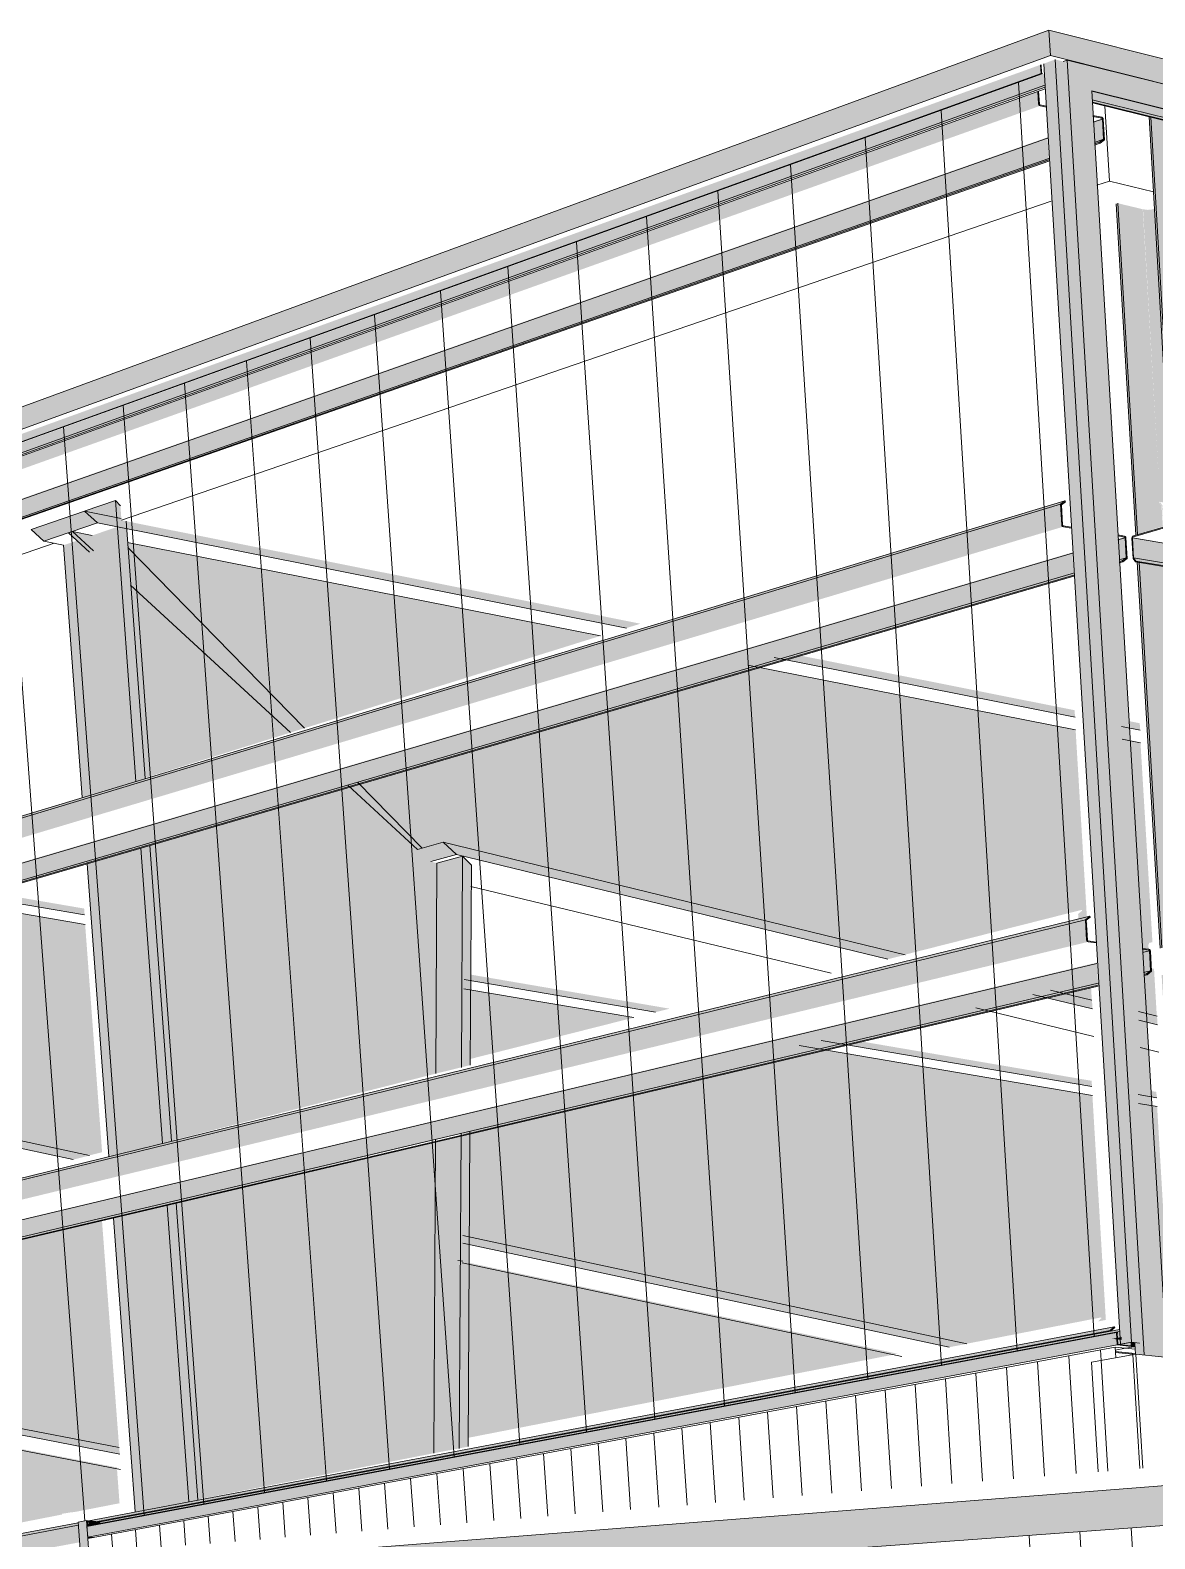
# Model space of a CAD drawing. Header units: inches. Extents: x 30764 to 30770, y -4780 to 4478.
# Drawn here: x 30768.2131 to 30768.3478, y 4477.8763 to 4478.0569 of the extents above; entities that cross this region are included whole.
import ezdxf

# ---------------------------------------------------------------- set-up
doc = ezdxf.new("R2010")
doc.units = ezdxf.units.IN
doc.header["$MEASUREMENT"] = 0
for name, color, linetype, lineweight in [('A-CLNG', 13, 'Continuous', 13), ('A-GLAZ-CURT', 52, 'Continuous', 9), ('A-GLAZ-CWMG', 51, 'Continuous', 9), ('A-ROOF', 132, 'Continuous', 13), ('A-WALL', 113, 'Continuous', 13), ('A-WALL-PATT', 111, 'Continuous', 13), ('L-SITE-WALL', 31, 'Continuous', 13), ('S-BEAM', 12, 'Continuous', 9), ('S-COLS', 52, 'Continuous', 9)]:
    doc.layers.add(name, color=color, linetype=linetype, lineweight=lineweight)

# ---------------------------------------------------------------- blocks, each defined once
blk = doc.blocks.new('FP_63-Westling end')
at = {"layer": 'A-WALL-PATT', "lineweight": 9}
for p, q in [((-2774.44526, 4477.88468), (-2774.44607, 4477.89833)), ((-2774.44909, 4477.88437), (-2774.44988, 4477.89762))]:
    blk.add_line(p, q, dxfattribs=at)
blk = doc.blocks.new('FP_67-Westling end')
at = {"layer": 'A-WALL-PATT', "lineweight": 9}
for p, q in [((-2774.44268, 4477.61828), (-2774.45852, 4477.87667)), ((-2774.43673, 4477.61751), (-2774.45245, 4477.87712)), ((-2774.43069, 4477.61674), (-2774.44629, 4477.87756))]:
    blk.add_line(p, q, dxfattribs=at)
blk = doc.blocks.new('FP_68-Westling end')
at = {"layer": 'A-WALL-PATT', "lineweight": 9}
for p, q in [((-2774.45288, 4477.88407), (-2774.45374, 4477.89818)), ((-2774.44988, 4477.89762), (-2774.44996, 4477.89889)), ((-2774.46038, 4477.88346), (-2774.4612, 4477.89679)), ((-2774.45665, 4477.88377), (-2774.45749, 4477.89749)), ((-2774.4714, 4477.88258), (-2774.47216, 4477.89475)), ((-2774.46776, 4477.88287), (-2774.46854, 4477.89543)), ((-2774.46408, 4477.88317), (-2774.46489, 4477.89611)), ((-2774.48214, 4477.88171), (-2774.48285, 4477.89276)), ((-2774.47859, 4477.882), (-2774.47932, 4477.89342)), ((-2774.47501, 4477.88229), (-2774.47575, 4477.89408)), ((-2774.48916, 4477.88115), (-2774.48983, 4477.89146)), ((-2774.48567, 4477.88143), (-2774.48636, 4477.8921)), ((-2774.49948, 4477.88031), (-2774.5001, 4477.88954)), ((-2774.49607, 4477.88059), (-2774.4967, 4477.89018)), ((-2774.49263, 4477.88087), (-2774.49328, 4477.89081)), ((-2774.50956, 4477.8795), (-2774.51011, 4477.88768)), ((-2774.50623, 4477.87977), (-2774.5068, 4477.88829)), ((-2774.50287, 4477.88004), (-2774.50346, 4477.88892)), ((-2774.5194, 4477.87871), (-2774.51989, 4477.88585)), ((-2774.51615, 4477.87897), (-2774.51666, 4477.88646)), ((-2774.51287, 4477.87924), (-2774.5134, 4477.88706)), ((-2774.52902, 4477.87793), (-2774.52945, 4477.88407)), ((-2774.52584, 4477.87819), (-2774.52629, 4477.88466)), ((-2774.52263, 4477.87845), (-2774.5231, 4477.88525)), ((-2774.53841, 4477.87718), (-2774.53878, 4477.88233)), ((-2774.53531, 4477.87743), (-2774.53569, 4477.88291)), ((-2774.53217, 4477.87768), (-2774.53258, 4477.88349)), ((-2774.55061, 4477.87619), (-2774.55089, 4477.88007)), ((-2774.5476, 4477.87644), (-2774.5479, 4477.88063)), ((-2774.54456, 4477.87668), (-2774.54488, 4477.88119)), ((-2774.5415, 4477.87693), (-2774.54184, 4477.88176)), ((-2774.55953, 4477.87548), (-2774.55974, 4477.87842)), ((-2774.55658, 4477.87571), (-2774.55681, 4477.87897)), ((-2774.55361, 4477.87595), (-2774.55387, 4477.87952)), ((-2774.56824, 4477.87477), (-2774.56839, 4477.87681)), ((-2774.56536, 4477.87501), (-2774.56553, 4477.87734)), ((-2774.56245, 4477.87524), (-2774.56265, 4477.87788))]:
    blk.add_line(p, q, dxfattribs=at)
blk = doc.blocks.new('FP_69-Westling end')
at = {"layer": 'A-WALL-PATT', "lineweight": 9}
for p, q in [((-2774.45073, 4477.90046), (-2774.45977, 4478.05066)), ((-2774.45996, 4477.89873), (-2774.46906, 4478.04731)), ((-2774.46899, 4477.89703), (-2774.47816, 4478.04402)), ((-2774.47784, 4477.89536), (-2774.48707, 4478.04081)), ((-2774.48651, 4477.89373), (-2774.4958, 4478.03766)), ((-2774.49501, 4477.89212), (-2774.50435, 4478.03457)), ((-2774.50334, 4477.89056), (-2774.51273, 4478.03155)), ((-2774.51151, 4477.88902), (-2774.52094, 4478.02858)), ((-2774.51952, 4477.88751), (-2774.52899, 4478.02567)), ((-2774.52738, 4477.88603), (-2774.53689, 4478.02282)), ((-2774.53509, 4477.88458), (-2774.54463, 4478.02003)), ((-2774.54265, 4477.88315), (-2774.55222, 4478.01729)), ((-2774.55007, 4477.88175), (-2774.55967, 4478.0146)), ((-2774.55736, 4477.88038), (-2774.56699, 4478.012)), ((-2774.56451, 4477.87903), (-2774.57416, 4478.00941)), ((-2774.57159, 4477.8784), (-2774.58121, 4478.00687))]:
    blk.add_line(p, q, dxfattribs=at)

msp = doc.modelspace()

# ---------------------------------------------------------------- hatches: boundary and pattern name
at = {"layer": 'A-GLAZ-CWMG', "lineweight": 5}
for points in [[(30768.14148, 4477.98095), (30768.33463, 4478.05036), (30768.33455, 4478.05171), (30768.14148, 4477.98203)], [(30768.1415, 4477.98217), (30768.33418, 4478.05175), (30768.33411, 4478.05279), (30768.1415, 4477.983)], [(30768.34367, 4477.89956), (30768.34502, 4477.89981), (30768.33586, 4478.05342), (30768.33449, 4478.05292), (30768.34363, 4477.90012)], [(30768.34596, 4477.89971), (30768.33726, 4478.04581), (30768.33726, 4478.04665), (30768.33721, 4478.04665), (30768.33682, 4478.05318), (30768.33586, 4478.05342), (30768.34502, 4477.89981)], [(30768.34652, 4477.89829), (30768.3373, 4478.05335), (30768.33682, 4478.05318), (30768.34593, 4477.8997), (30768.34571, 4477.89973), (30768.34541, 4477.89965), (30768.34552, 4477.8984)], [(30768.48501, 4478.01386), (30768.48717, 4478.01599), (30768.3373, 4478.05335), (30768.34025, 4478.04967), (30768.48358, 4478.01421)], [(30768.34922, 4477.89798), (30768.34025, 4478.04967), (30768.3373, 4478.05335), (30768.34652, 4477.89827), (30768.34748, 4477.89817)], [(30768.14148, 4477.98074), (30768.33465, 4478.0501), (30768.33463, 4478.05036), (30768.14148, 4477.98095)], [(30768.48361, 4478.01323), (30768.48438, 4478.01399), (30768.34024, 4478.04964), (30768.3403, 4478.04858), (30768.48357, 4478.01324)], [(30768.48351, 4478.01302), (30768.4837, 4478.01321), (30768.3403, 4478.04858), (30768.34032, 4478.04831), (30768.48021, 4478.01383)], [(30768.22001, 4477.87647), (30768.34329, 4477.89949), (30768.3432, 4477.90097), (30768.21991, 4477.87775)], [(30768.22145, 4477.87808), (30768.34356, 4477.90109), (30768.34355, 4477.90134), (30768.22143, 4477.8783)], [(30768.22176, 4477.87811), (30768.34331, 4477.90097), (30768.34328, 4477.90091), (30768.34325, 4477.90089), (30768.34333, 4477.89956), (30768.34497, 4477.89937), (30768.34495, 4477.89979), (30768.34365, 4477.89958), (30768.34356, 4477.90107), (30768.22176, 4477.87813)], [(30768.34382, 4477.89955), (30768.34381, 4477.89957), (30768.34376, 4477.89956)], [(30768.34498, 4477.89937), (30768.34509, 4477.89939), (30768.34504, 4477.89981), (30768.34495, 4477.89979), (30768.34497, 4477.89949)], [(30768.34498, 4477.89931), (30768.3451, 4477.89933), (30768.34509, 4477.89939), (30768.34498, 4477.89937)], [(30768.34509, 4477.89939), (30768.34515, 4477.8994), (30768.34513, 4477.8998), (30768.34507, 4477.89979), (30768.34509, 4477.89939)], [(30768.34516, 4477.89932), (30768.34515, 4477.8994), (30768.34509, 4477.89939), (30768.3451, 4477.89933)], [(30768.34515, 4477.89941), (30768.34528, 4477.89943), (30768.34526, 4477.89979), (30768.34513, 4477.89977), (30768.34514, 4477.8996)], [(30768.34529, 4477.89928), (30768.34528, 4477.89943), (30768.34515, 4477.89941), (30768.34516, 4477.89932), (30768.34516, 4477.8993)], [(30768.34525, 4477.89942), (30768.34528, 4477.89943), (30768.34524, 4477.8996)], [(30768.34528, 4477.89943), (30768.34541, 4477.89945), (30768.3454, 4477.89977), (30768.34526, 4477.89979), (30768.34527, 4477.89949)], [(30768.3453, 4477.89929), (30768.34542, 4477.89931), (30768.34541, 4477.89945), (30768.34528, 4477.89943), (30768.34529, 4477.8993)], [(30768.34541, 4477.89967), (30768.34571, 4477.89973), (30768.3454, 4477.89976), (30768.34541, 4477.89969)], [(30768.21914, 4477.87446), (30768.22014, 4477.87454), (30768.21986, 4477.87844), (30768.21886, 4477.87825), (30768.21902, 4477.8761)], [(30768.22008, 4477.87778), (30768.22145, 4477.87808), (30768.22143, 4477.8783), (30768.22004, 4477.87842)]]:
    msp.add_hatch(color=256, dxfattribs=at).paths.add_polyline_path(points, flags=0)
at = {"layer": 'A-GLAZ-CWMG'}
msp.add_hatch(color=256, dxfattribs=at).paths.add_polyline_path([(30768.3343, 4478.05172), (30768.33423, 4478.0518), (30768.33414, 4478.05278), (30768.33411, 4478.05279), (30768.33418, 4478.05175)], flags=0)
at = {"layer": 'A-GLAZ-CWMG', "lineweight": 5}
h = msp.add_hatch(color=256, dxfattribs=at)
h.paths.add_polyline_path([(30768.34498, 4477.89931), (30768.34498, 4477.89937), (30768.34335, 4477.89956), (30768.34327, 4477.9009), (30768.34332, 4477.90096), (30768.3432, 4477.90097), (30768.34329, 4477.89949), (30768.34483, 4477.89932)], flags=0)
h.paths.add_polyline_path([(30768.34532, 4477.89927), (30768.34528, 4477.89931), (30768.34525, 4477.89934), (30768.34506, 4477.89932), (30768.3451, 4477.8993), (30768.34529, 4477.89927)], flags=0)
h = msp.add_hatch(color=256, dxfattribs=at)
h.paths.add_polyline_path([(30768.22002, 4477.87628), (30768.2207, 4477.87642), (30768.22001, 4477.87644), (30768.22002, 4477.87631)], flags=0)
h.paths.add_polyline_path([(30768.21991, 4477.87775), (30768.22008, 4477.87778), (30768.22001, 4477.87842), (30768.21986, 4477.87844)], flags=0)
at = {"layer": 'A-ROOF', "lineweight": 5}
for points in [[(30768.14151, 4477.98353), (30768.33529, 4478.05388), (30768.33511, 4478.05693), (30768.14152, 4477.98596)], [(30769.03676, 4477.87902), (30769.0368, 4477.88066), (30768.33511, 4478.05693), (30768.33529, 4478.05388), (30769.03047, 4477.88059)], [(30768.14472, 4477.86298), (30768.67419, 4477.90154), (30768.67406, 4477.90799), (30768.14473, 4477.86668)]]:
    msp.add_hatch(color=256, dxfattribs=at).paths.add_polyline_path(points, flags=0)
at = {"layer": 'A-WALL', "lineweight": 5, "transparency": 33554573}
for points in [[(30768.34593, 4477.89977), (30768.33679, 4478.05317), (30768.33602, 4478.05336), (30768.34517, 4477.89985)], [(30768.34642, 4477.8983), (30768.34648, 4477.89831), (30768.33727, 4478.05323), (30768.33689, 4478.0531), (30768.34602, 4477.89969), (30768.34564, 4477.8997), (30768.34572, 4477.89838)], [(30768.22017, 4477.87631), (30768.2207, 4477.87642), (30768.22016, 4477.87646), (30768.22017, 4477.87639)]]:
    msp.add_hatch(color=256, dxfattribs=at).paths.add_polyline_path(points, flags=0)
at = {"layer": 'S-BEAM', "lineweight": 5}
for points in [[(30768.14147, 4477.97916), (30768.33406, 4478.04787), (30768.33397, 4478.04791), (30768.33389, 4478.048), (30768.33386, 4478.0481), (30768.14148, 4477.9794), (30768.14147, 4477.97917)], [(30768.14148, 4477.9794), (30768.33386, 4478.0481), (30768.33378, 4478.04959), (30768.14148, 4477.98059)], [(30768.14143, 4477.94127), (30768.3365, 4478.00015), (30768.33702, 4478.00056), (30768.14142, 4477.94146)], [(30768.14142, 4477.93932), (30768.33664, 4477.99769), (30768.3365, 4478.00015), (30768.14143, 4477.94127)], [(30768.21474, 4477.99572), (30768.22116, 4477.99793), (30768.21963, 4477.99934), (30768.21321, 4477.99712)], [(30768.14142, 4477.9391), (30768.33684, 4477.99747), (30768.33674, 4477.99751), (30768.33667, 4477.99759), (30768.33664, 4477.99769), (30768.14142, 4477.93932), (30768.14142, 4477.93911)], [(30768.22023, 4477.99443), (30768.22068, 4477.99458), (30768.21816, 4477.99689), (30768.21771, 4477.99674)], [(30768.48374, 4477.97269), (30768.48377, 4477.97277), (30768.34511, 4477.99619), (30768.34514, 4477.99612), (30768.3503, 4477.99525), (30768.3503, 4477.99531), (30768.35781, 4477.99404), (30768.35782, 4477.99398), (30768.48354, 4477.97272)], [(30768.48383, 4477.97052), (30768.48374, 4477.97269), (30768.34511, 4477.99613), (30768.34525, 4477.99374), (30768.48354, 4477.97057)], [(30768.48412, 4477.97016), (30768.48383, 4477.97052), (30768.34525, 4477.99374), (30768.34553, 4477.99335), (30768.48354, 4477.97025)], [(30768.48409, 4477.97007), (30768.48412, 4477.97016), (30768.34553, 4477.99335), (30768.3455, 4477.99325), (30768.48354, 4477.97016)], [(30768.26108, 4477.95736), (30768.26416, 4477.95822), (30768.26258, 4477.95968), (30768.2595, 4477.95882)], [(30768.14138, 4477.9019), (30768.33948, 4477.95039), (30768.34, 4477.95081), (30768.14137, 4477.90212)], [(30768.14137, 4477.89998), (30768.33962, 4477.94797), (30768.33948, 4477.95039), (30768.14138, 4477.9019)], [(30768.14137, 4477.89978), (30768.33981, 4477.94775), (30768.33972, 4477.94779), (30768.33965, 4477.94787), (30768.33962, 4477.94797), (30768.14137, 4477.89998), (30768.14137, 4477.89979)], [(30768.34386, 4477.89955), (30768.34383, 4477.90008), (30768.34269, 4477.90021), (30768.34143, 4477.89996), (30768.34144, 4477.89981), (30768.3437, 4477.89956)], [(30768.34243, 4477.90114), (30768.34253, 4477.90116), (30768.34301, 4477.90156), (30768.34294, 4477.90165), (30768.34243, 4477.90122)], [(30768.34383, 4477.90008), (30768.34381, 4477.90042), (30768.34269, 4477.90021), (30768.3437, 4477.9001)], [(30768.34516, 4477.89836), (30768.34545, 4477.89844), (30768.34304, 4477.8987), (30768.34308, 4477.89858), (30768.34513, 4477.89836)], [(30768.22383, 4477.8864), (30768.22377, 4477.88719), (30768.17079, 4477.89748), (30768.17079, 4477.89666), (30768.22178, 4477.88679)], [(30768.17029, 4477.87144), (30768.18287, 4477.87252), (30768.21693, 4477.87917), (30768.21692, 4477.87926), (30768.21807, 4477.87944), (30768.21837, 4477.87946), (30768.22381, 4477.88052), (30768.22349, 4477.88481), (30768.17025, 4477.89507), (30768.17028, 4477.87747)]]:
    msp.add_hatch(color=256, dxfattribs=at).paths.add_polyline_path(points, flags=0)
h = msp.add_hatch(color=256, dxfattribs=at)
h.paths.add_polyline_path([(30768.34159, 4478.04637), (30768.34152, 4478.04645), (30768.3415, 4478.04633)], flags=0)
h.paths.add_polyline_path([(30768.34124, 4478.0434), (30768.34177, 4478.0438), (30768.34159, 4478.04637), (30768.34152, 4478.04629), (30768.34166, 4478.04387), (30768.34117, 4478.0435)], flags=0)
h.paths.add_polyline_path([(30768.34147, 4478.04637), (30768.34152, 4478.04645), (30768.34143, 4478.0465)], flags=0)
h.paths.add_polyline_path([(30768.34144, 4478.04638), (30768.34143, 4478.0465), (30768.34038, 4478.04669), (30768.34039, 4478.0466)], flags=0)
h.paths.add_polyline_path([(30768.33397, 4478.04791), (30768.33399, 4478.04803), (30768.33389, 4478.048)], flags=0)
h.paths.add_polyline_path([(30768.33406, 4478.04787), (30768.33401, 4478.048), (30768.33397, 4478.04791)], flags=0)
h.paths.add_polyline_path([(30768.33478, 4478.04772), (30768.33477, 4478.04784), (30768.33405, 4478.04798), (30768.33406, 4478.04787), (30768.33444, 4478.04779)], flags=0)
h.paths.add_polyline_path([(30768.33389, 4478.048), (30768.33397, 4478.04807), (30768.33384, 4478.04962), (30768.33378, 4478.04959), (30768.33386, 4478.0481)], flags=0)
h = msp.add_hatch(color=256, dxfattribs=at)
h.paths.add_polyline_path([(30768.1414, 4477.97585), (30768.33495, 4478.04398), (30768.33494, 4478.0441), (30768.1414, 4477.97592), (30768.1414, 4477.97588)], flags=0)
h.paths.add_polyline_path([(30768.34042, 4478.0459), (30768.34152, 4478.04629), (30768.34147, 4478.04637), (30768.34144, 4478.04638), (30768.34041, 4478.04599), (30768.34042, 4478.04595)], flags=0)
h = msp.add_hatch(color=256, dxfattribs=at)
h.paths.add_polyline_path([(30768.1414, 4477.97393), (30768.33509, 4478.04158), (30768.33495, 4478.04398), (30768.1414, 4477.97585)], flags=0)
h.paths.add_polyline_path([(30768.34056, 4478.04349), (30768.34166, 4478.04387), (30768.34152, 4478.04629), (30768.34042, 4478.0459), (30768.34056, 4478.04351)], flags=0)
h = msp.add_hatch(color=256, dxfattribs=at)
h.paths.add_polyline_path([(30768.1414, 4477.97378), (30768.33511, 4478.04139), (30768.33509, 4478.04158), (30768.1414, 4477.97393)], flags=0)
h.paths.add_polyline_path([(30768.34058, 4478.0433), (30768.34117, 4478.0435), (30768.34162, 4478.04386), (30768.34056, 4478.04349)], flags=0)
h = msp.add_hatch(color=256, dxfattribs=at)
h.paths.add_polyline_path([(30768.1414, 4477.97369), (30768.33511, 4478.04126), (30768.33511, 4478.04139), (30768.1414, 4477.97378)], flags=0)
h.paths.add_polyline_path([(30768.34058, 4478.04317), (30768.34124, 4478.0434), (30768.34117, 4478.0435), (30768.34058, 4478.0433)], flags=0)
h = msp.add_hatch(color=256, dxfattribs=at)
h.paths.add_polyline_path([(30768.48393, 4477.94569), (30768.4839, 4477.94645), (30768.35825, 4477.97149), (30768.3583, 4477.97067), (30768.48285, 4477.94591)], flags=0)
h.paths.add_polyline_path([(30768.34603, 4477.9731), (30768.34599, 4477.97393), (30768.34376, 4477.97438), (30768.34381, 4477.97355), (30768.34601, 4477.97311)], flags=0)
h.paths.add_polyline_path([(30768.33824, 4477.97465), (30768.33819, 4477.97549), (30768.30388, 4477.98233), (30768.3022, 4477.98182), (30768.33626, 4477.97505)], flags=0)
h.paths.add_polyline_path([(30768.28452, 4477.98533), (30768.28619, 4477.98585), (30768.22404, 4477.99824), (30768.22402, 4477.99847), (30768.21963, 4477.99934), (30768.22116, 4477.99793), (30768.27842, 4477.98654)], flags=0)
h = msp.add_hatch(color=256, dxfattribs=at)
h.paths.add_polyline_path([(30768.34396, 4477.99328), (30768.34448, 4477.99368), (30768.34431, 4477.99622), (30768.34423, 4477.99614), (30768.34437, 4477.99375), (30768.34389, 4477.99337)], flags=0)
h.paths.add_polyline_path([(30768.34422, 4477.99618), (30768.34431, 4477.99622), (30768.34424, 4477.9963)], flags=0)
h.paths.add_polyline_path([(30768.34419, 4477.99622), (30768.34424, 4477.9963), (30768.34415, 4477.99635)], flags=0)
h.paths.add_polyline_path([(30768.34415, 4477.99623), (30768.34415, 4477.99635), (30768.34335, 4477.99647), (30768.34336, 4477.99637)], flags=0)
h.paths.add_polyline_path([(30768.33667, 4477.99759), (30768.33675, 4477.99767), (30768.3366, 4478.00008), (30768.33709, 4478.00046), (30768.33702, 4478.00056), (30768.3365, 4478.00015), (30768.33664, 4477.99769)], flags=0)
h.paths.add_polyline_path([(30768.33674, 4477.99751), (30768.33676, 4477.99763), (30768.33667, 4477.99759)], flags=0)
h.paths.add_polyline_path([(30768.33684, 4477.99747), (30768.33679, 4477.9976), (30768.33674, 4477.99751)], flags=0)
h.paths.add_polyline_path([(30768.33779, 4477.99731), (30768.33778, 4477.99742), (30768.33683, 4477.99758), (30768.33684, 4477.99747), (30768.33723, 4477.9974)], flags=0)
at = {"layer": 'S-BEAM'}
h = msp.add_hatch(color=256, dxfattribs=at)
h.paths.add_polyline_path([(30768.3455, 4477.99325), (30768.34553, 4477.99335), (30768.34525, 4477.99374), (30768.34507, 4477.99626), (30768.34505, 4477.99611), (30768.3452, 4477.99367)], flags=0)
h.paths.add_polyline_path([(30768.34511, 4477.99619), (30768.34513, 4477.99633), (30768.34507, 4477.99626)], flags=0)
h.paths.add_polyline_path([(30768.34886, 4477.99737), (30768.34888, 4477.99752), (30768.34874, 4477.99997), (30768.34843, 4478.00039), (30768.3484, 4478.00029), (30768.34869, 4477.9999), (30768.34883, 4477.9975)], flags=0)
h.paths.add_polyline_path([(30768.3488, 4477.9973), (30768.34886, 4477.99737), (30768.34882, 4477.99744)], flags=0)
h.paths.add_polyline_path([(30768.34514, 4477.99622), (30768.3488, 4477.9973), (30768.3488, 4477.99741), (30768.34513, 4477.99633)], flags=0)
at = {"layer": 'S-BEAM', "lineweight": 5}
h = msp.add_hatch(color=256, dxfattribs=at)
h.paths.add_polyline_path([(30768.14135, 4477.93634), (30768.33792, 4477.99428), (30768.33791, 4477.99439), (30768.14135, 4477.9364), (30768.14135, 4477.93637)], flags=0)
h.paths.add_polyline_path([(30768.34338, 4477.99589), (30768.34423, 4477.99614), (30768.34419, 4477.99622), (30768.34415, 4477.99623), (30768.34337, 4477.99597), (30768.34337, 4477.99593)], flags=0)
h = msp.add_hatch(color=256, dxfattribs=at)
h.paths.add_polyline_path([(30768.14135, 4477.93446), (30768.33806, 4477.99191), (30768.33792, 4477.99428), (30768.14135, 4477.93634), (30768.14135, 4477.93589)], flags=0)
h.paths.add_polyline_path([(30768.34352, 4477.9935), (30768.34437, 4477.99375), (30768.34423, 4477.99614), (30768.34338, 4477.99589), (30768.3435, 4477.99376)], flags=0)
h = msp.add_hatch(color=256, dxfattribs=at)
h.paths.add_polyline_path([(30768.48535, 4477.91224), (30768.48477, 4477.92586), (30768.35988, 4477.94287), (30768.36028, 4477.9359), (30768.42716, 4477.91961), (30768.48433, 4477.91237)], flags=0)
h.paths.add_polyline_path([(30768.48448, 4477.93258), (30768.48398, 4477.94431), (30768.35836, 4477.96916), (30768.35945, 4477.95019), (30768.48433, 4477.9326)], flags=0)
h.paths.add_polyline_path([(30768.34619, 4477.94746), (30768.34621, 4477.94743), (30768.3462, 4477.94747)], flags=0)
h.paths.add_polyline_path([(30768.34803, 4477.93888), (30768.3477, 4477.94453), (30768.34746, 4477.94456), (30768.34716, 4477.94506), (30768.34702, 4477.9474), (30768.34707, 4477.94746), (30768.3471, 4477.94762), (30768.34751, 4477.94772), (30768.34608, 4477.97159), (30768.34388, 4477.97203), (30768.34532, 4477.94773), (30768.34621, 4477.94759), (30768.3463, 4477.94742), (30768.34631, 4477.94741), (30768.34645, 4477.94499), (30768.34586, 4477.94455), (30768.34552, 4477.94447), (30768.34582, 4477.93942), (30768.3465, 4477.93925)], flags=0)
h.paths.add_polyline_path([(30768.34025, 4477.94077), (30768.34011, 4477.94315), (30768.3353, 4477.94198), (30768.33906, 4477.94106)], flags=0)
h.paths.add_polyline_path([(30768.31788, 4477.94622), (30768.33903, 4477.95158), (30768.3391, 4477.95149), (30768.33861, 4477.9511), (30768.33872, 4477.94867), (30768.33877, 4477.94867), (30768.3388, 4477.94864), (30768.33884, 4477.94863), (30768.33979, 4477.94852), (30768.33831, 4477.97313), (30768.29904, 4477.9809), (30768.25118, 4477.96648), (30768.2595, 4477.95882), (30768.26255, 4477.9597), (30768.31321, 4477.94736)], flags=0)
h.paths.add_polyline_path([(30768.2443, 4477.97282), (30768.2814, 4477.98439), (30768.22476, 4477.99559), (30768.22513, 4477.99047), (30768.24351, 4477.97355)], flags=0)
h.paths.add_polyline_path([(30768.22068, 4477.99458), (30768.22054, 4477.99642), (30768.21816, 4477.99689), (30768.22057, 4477.99467)], flags=0)
h = msp.add_hatch(color=256, dxfattribs=at)
h.paths.add_polyline_path([(30768.14135, 4477.93428), (30768.33808, 4477.99168), (30768.33806, 4477.99191), (30768.14135, 4477.93446)], flags=0)
h.paths.add_polyline_path([(30768.34354, 4477.99327), (30768.34389, 4477.99337), (30768.34434, 4477.99374), (30768.34352, 4477.9935)], flags=0)
h = msp.add_hatch(color=256, dxfattribs=at)
h.paths.add_polyline_path([(30768.14135, 4477.93419), (30768.33809, 4477.99156), (30768.33808, 4477.99168), (30768.14135, 4477.93428)], flags=0)
h.paths.add_polyline_path([(30768.34354, 4477.99315), (30768.34396, 4477.99328), (30768.34389, 4477.99337), (30768.34354, 4477.99327)], flags=0)
h = msp.add_hatch(color=256, dxfattribs=at)
h.paths.add_polyline_path([(30768.37036, 4477.92529), (30768.37046, 4477.92541), (30768.37101, 4477.92585), (30768.36018, 4477.9277), (30768.36022, 4477.92702), (30768.37031, 4477.92529)], flags=0)
h.paths.add_polyline_path([(30768.34802, 4477.92909), (30768.34798, 4477.92978), (30768.34577, 4477.93016), (30768.34581, 4477.92947), (30768.34762, 4477.92916)], flags=0)
h.paths.add_polyline_path([(30768.34027, 4477.93042), (30768.34023, 4477.93111), (30768.30952, 4477.93636), (30768.30783, 4477.93595), (30768.33918, 4477.9306)], flags=0)
h.paths.add_polyline_path([(30768.28801, 4477.93933), (30768.28968, 4477.93975), (30768.26509, 4477.94396), (30768.26509, 4477.94324), (30768.28361, 4477.94008)], flags=0)
h.paths.add_polyline_path([(30768.21963, 4477.95099), (30768.21957, 4477.95174), (30768.20679, 4477.95393), (30768.20521, 4477.95345), (30768.21605, 4477.9516)], flags=0)
h.paths.add_polyline_path([(30768.18861, 4477.95628), (30768.19017, 4477.95677), (30768.14129, 4477.96512), (30768.14129, 4477.96435), (30768.18672, 4477.9566)], flags=0)
h = msp.add_hatch(color=256, dxfattribs=at)
h.paths.add_polyline_path([(30768.32526, 4477.89962), (30768.34134, 4477.90277), (30768.34141, 4477.90268), (30768.34097, 4477.90228), (30768.34193, 4477.90247), (30768.34032, 4477.92935), (30768.30519, 4477.93532), (30768.26497, 4477.92554), (30768.2649, 4477.91258), (30768.32488, 4477.8997)], flags=0)
h.paths.add_polyline_path([(30768.37097, 4477.90067), (30768.37079, 4477.90082), (30768.36978, 4477.90201), (30768.36889, 4477.90354), (30768.36816, 4477.90528), (30768.36757, 4477.90731), (30768.36715, 4477.90952), (30768.36692, 4477.91184), (30768.36688, 4477.9142), (30768.36704, 4477.91653), (30768.3674, 4477.91876), (30768.36793, 4477.92082), (30768.36877, 4477.92291), (30768.36958, 4477.92438), (30768.36026, 4477.92597), (30768.36166, 4477.90169), (30768.3709, 4477.90068)], flags=0)
h.paths.add_polyline_path([(30768.34967, 4477.90091), (30768.34807, 4477.92804), (30768.34586, 4477.92838), (30768.34751, 4477.90115), (30768.34861, 4477.90103)], flags=0)
h.paths.add_polyline_path([(30768.22019, 4477.92218), (30768.22172, 4477.92256), (30768.21969, 4477.94984), (30768.20273, 4477.95273), (30768.15804, 4477.93929), (30768.16586, 4477.93265), (30768.16824, 4477.93333), (30768.21602, 4477.92307)], flags=0)
h.paths.add_polyline_path([(30768.26501, 4477.93352), (30768.2854, 4477.93868), (30768.26506, 4477.94214), (30768.26503, 4477.93614)], flags=0)
h.paths.add_polyline_path([(30768.1516, 4477.94477), (30768.18617, 4477.95554), (30768.14126, 4477.96317), (30768.14126, 4477.95356), (30768.15085, 4477.94541)], flags=0)
h = msp.add_hatch(color=256, dxfattribs=at)
h.paths.add_polyline_path([(30768.42718, 4477.91959), (30768.3603, 4477.93588), (30768.36036, 4477.93485), (30768.41886, 4477.92065), (30768.42185, 4477.92027)], flags=0)
h.paths.add_polyline_path([(30768.34812, 4477.93783), (30768.34806, 4477.93886), (30768.34584, 4477.9394), (30768.3459, 4477.93836), (30768.34652, 4477.93821)], flags=0)
h.paths.add_polyline_path([(30768.34033, 4477.93972), (30768.34027, 4477.94076), (30768.33523, 4477.94194), (30768.3332, 4477.94145), (30768.33908, 4477.94002)], flags=0)
h.paths.add_polyline_path([(30768.31581, 4477.94567), (30768.31791, 4477.9462), (30768.26258, 4477.95968), (30768.26416, 4477.95822), (30768.30897, 4477.94733)], flags=0)
h = msp.add_hatch(color=256, dxfattribs=at)
h.paths.add_polyline_path([(30768.34689, 4477.94382), (30768.3474, 4477.94424), (30768.34723, 4477.94675), (30768.34716, 4477.94667), (30768.34729, 4477.9443), (30768.34681, 4477.94391)], flags=0)
h.paths.add_polyline_path([(30768.34714, 4477.94671), (30768.34723, 4477.94675), (30768.34716, 4477.94683)], flags=0)
h.paths.add_polyline_path([(30768.34711, 4477.94674), (30768.34716, 4477.94683), (30768.34707, 4477.94686)], flags=0)
h.paths.add_polyline_path([(30768.34708, 4477.94675), (30768.34707, 4477.94686), (30768.34628, 4477.94696), (30768.34629, 4477.94686), (30768.34703, 4477.94676)], flags=0)
h.paths.add_polyline_path([(30768.33965, 4477.94787), (30768.33973, 4477.94795), (30768.33959, 4477.95033), (30768.34007, 4477.95072), (30768.34, 4477.95081), (30768.33948, 4477.95039), (30768.33962, 4477.94797)], flags=0)
h.paths.add_polyline_path([(30768.33972, 4477.94779), (30768.33974, 4477.94791), (30768.33965, 4477.94787)], flags=0)
h.paths.add_polyline_path([(30768.33981, 4477.94775), (30768.33977, 4477.94788), (30768.33972, 4477.94779)], flags=0)
h.paths.add_polyline_path([(30768.34076, 4477.94762), (30768.34076, 4477.94773), (30768.33981, 4477.94786), (30768.33981, 4477.94775)], flags=0)
h = msp.add_hatch(color=256, dxfattribs=at)
h.paths.add_polyline_path([(30768.1413, 4477.89756), (30768.34086, 4477.94521), (30768.34085, 4477.94527), (30768.1413, 4477.89762), (30768.1413, 4477.89759)], flags=0)
h.paths.add_polyline_path([(30768.3463, 4477.94646), (30768.34716, 4477.94667), (30768.34711, 4477.94674), (30768.34702, 4477.94674), (30768.3463, 4477.94654), (30768.3463, 4477.9465)], flags=0)
h = msp.add_hatch(color=256, dxfattribs=at)
h.paths.add_polyline_path([(30768.1413, 4477.89571), (30768.341, 4477.94282), (30768.34086, 4477.94516), (30768.1413, 4477.89756)], flags=0)
h.paths.add_polyline_path([(30768.34644, 4477.9441), (30768.34729, 4477.9443), (30768.34716, 4477.94667), (30768.3463, 4477.94646), (30768.34643, 4477.94431)], flags=0)
h = msp.add_hatch(color=256, dxfattribs=at)
h.paths.add_polyline_path([(30768.1413, 4477.8955), (30768.34102, 4477.94255), (30768.341, 4477.94282), (30768.1413, 4477.89571)], flags=0)
h.paths.add_polyline_path([(30768.34646, 4477.94383), (30768.34681, 4477.94391), (30768.34726, 4477.94429), (30768.34644, 4477.9441), (30768.34645, 4477.94394)], flags=0)
h = msp.add_hatch(color=256, dxfattribs=at)
h.paths.add_polyline_path([(30768.1413, 4477.89542), (30768.34103, 4477.94244), (30768.34102, 4477.94255), (30768.1413, 4477.8955)], flags=0)
h.paths.add_polyline_path([(30768.34647, 4477.94372), (30768.34689, 4477.94382), (30768.34681, 4477.94391), (30768.34646, 4477.94383)], flags=0)
h = msp.add_hatch(color=256, dxfattribs=at)
h.paths.add_polyline_path([(30768.32317, 4477.8992), (30768.32527, 4477.89961), (30768.26492, 4477.91257), (30768.26491, 4477.91167), (30768.32312, 4477.89921)], flags=0)
h.paths.add_polyline_path([(30768.21825, 4477.92167), (30768.22021, 4477.92216), (30768.16826, 4477.93332), (30768.16975, 4477.93205), (30768.21644, 4477.92205)], flags=0)
h = msp.add_hatch(color=256, dxfattribs=at)
h.paths.add_polyline_path([(30768.22376, 4477.8872), (30768.22162, 4477.91551), (30768.17076, 4477.90316), (30768.17077, 4477.89748), (30768.22177, 4477.88759)], flags=0)
h.paths.add_polyline_path([(30768.2642, 4477.88809), (30768.31701, 4477.89842), (30768.26432, 4477.9096), (30768.2642, 4477.88848)], flags=0)
h.paths.add_polyline_path([(30768.17075, 4477.9102), (30768.20406, 4477.91862), (30768.17073, 4477.92362), (30768.17075, 4477.91194)], flags=0)
h = msp.add_hatch(color=256, dxfattribs=at)
h.paths.add_polyline_path([(30768.18457, 4477.87169), (30768.18722, 4477.87192), (30768.21887, 4477.87789), (30768.21883, 4477.87817), (30768.18722, 4477.87219)], flags=0)
h.paths.add_polyline_path([(30768.22116, 4477.87833), (30768.34243, 4477.90122), (30768.34294, 4477.90165), (30768.22015, 4477.87842)], flags=0)
h = msp.add_hatch(color=256, dxfattribs=at)
h.paths.add_polyline_path([(30768.18707, 4477.87189), (30768.20604, 4477.87342), (30768.21902, 4477.87584), (30768.21884, 4477.87789), (30768.18722, 4477.87192)], flags=0)
h.paths.add_polyline_path([(30768.22143, 4477.8783), (30768.34243, 4477.90114), (30768.34243, 4477.90122), (30768.2213, 4477.87832)], flags=0)
at = {"layer": 'S-COLS', "lineweight": 5}
h = msp.add_hatch(color=256, dxfattribs=at)
h.paths.add_polyline_path([(30768.35578, 4477.9014), (30768.35335, 4477.94313), (30768.35313, 4477.94316), (30768.35557, 4477.90142)], flags=0)
h.paths.add_polyline_path([(30768.35292, 4477.95048), (30768.35047, 4477.99242), (30768.35026, 4477.99246), (30768.3527, 4477.95051)], flags=0)
h.paths.add_polyline_path([(30768.35002, 4478.00014), (30768.34731, 4478.04651), (30768.3471, 4478.04657), (30768.34981, 4478.00018)], flags=0)
h = msp.add_hatch(color=256, dxfattribs=at)
h.paths.add_polyline_path([(30768.36318, 4477.90059), (30768.3608, 4477.94212), (30768.35335, 4477.94313), (30768.35578, 4477.9014), (30768.35877, 4477.90107)], flags=0)
h.paths.add_polyline_path([(30768.36077, 4477.94258), (30768.36063, 4477.94499), (30768.35318, 4477.94602), (30768.35332, 4477.94359), (30768.35879, 4477.94285)], flags=0)
h.paths.add_polyline_path([(30768.36038, 4477.94943), (30768.35798, 4477.99117), (30768.35047, 4477.99242), (30768.35292, 4477.95048), (30768.35879, 4477.94965)], flags=0)
h.paths.add_polyline_path([(30768.35795, 4477.99161), (30768.35781, 4477.99404), (30768.3503, 4477.99531), (30768.35044, 4477.99287), (30768.35314, 4477.99242)], flags=0)
h.paths.add_polyline_path([(30768.35754, 4477.99884), (30768.3549, 4478.04464), (30768.34731, 4478.04651), (30768.35002, 4478.00014), (30768.35078, 4478.00001)], flags=0)
h = msp.add_hatch(color=256, dxfattribs=at)
h.paths.add_polyline_path([(30768.35141, 4477.89981), (30768.34882, 4477.94377), (30768.34861, 4477.9438), (30768.35122, 4477.89983)], flags=0)
h.paths.add_polyline_path([(30768.34843, 4477.94699), (30768.34863, 4477.94704), (30768.34591, 4477.99321), (30768.3457, 4477.99325), (30768.34839, 4477.94766)], flags=0)
h.paths.add_polyline_path([(30768.34551, 4477.99649), (30768.34571, 4477.99655), (30768.34338, 4478.0362), (30768.34317, 4478.03613), (30768.34546, 4477.99735)], flags=0)
h = msp.add_hatch(color=256, dxfattribs=at)
h.paths.add_polyline_path([(30768.35434, 4477.89949), (30768.35177, 4477.94337), (30768.34882, 4477.94377), (30768.35141, 4477.89981), (30768.35307, 4477.89963)], flags=0)
h.paths.add_polyline_path([(30768.34863, 4477.94704), (30768.35151, 4477.94778), (30768.35135, 4477.95049), (30768.35125, 4477.95064), (30768.35127, 4477.95073), (30768.35134, 4477.95073), (30768.34888, 4477.99272), (30768.34591, 4477.99321), (30768.34859, 4477.94766)], flags=0)
h.paths.add_polyline_path([(30768.34571, 4477.99655), (30768.3486, 4477.99747), (30768.34844, 4478.00021), (30768.34834, 4478.00035), (30768.34836, 4478.00045), (30768.34843, 4478.00045), (30768.34635, 4478.03549), (30768.34338, 4478.0362), (30768.34567, 4477.99735)], flags=0)
h = msp.add_hatch(color=256, dxfattribs=at)
h.paths.add_polyline_path([(30768.35509, 4477.89941), (30768.35496, 4477.90108), (30768.35472, 4477.90147), (30768.35476, 4477.90153), (30768.35519, 4477.90148), (30768.35275, 4477.94324), (30768.35177, 4477.94337), (30768.35434, 4477.89949), (30768.35506, 4477.89941)], flags=0)
h.paths.add_polyline_path([(30768.35164, 4477.94767), (30768.35171, 4477.94778), (30768.35168, 4477.94787), (30768.35167, 4477.94789), (30768.35153, 4477.95024), (30768.35135, 4477.95049), (30768.35151, 4477.94775), (30768.35163, 4477.94778), (30768.35164, 4477.9477)], flags=0)
h.paths.add_polyline_path([(30768.35232, 4477.95058), (30768.34987, 4477.99255), (30768.34888, 4477.99272), (30768.35134, 4477.95072), (30768.35226, 4477.95059)], flags=0)
h.paths.add_polyline_path([(30768.34873, 4477.99736), (30768.34877, 4477.99747), (30768.34876, 4477.99756), (30768.3486, 4477.99999), (30768.34844, 4478.00021), (30768.3486, 4477.99744), (30768.34873, 4477.99747)], flags=0)
h.paths.add_polyline_path([(30768.34942, 4478.00027), (30768.34736, 4478.03544), (30768.34693, 4478.03541), (30768.34646, 4478.03547), (30768.34638, 4478.03548), (30768.34843, 4478.00044), (30768.34932, 4478.00028)], flags=0)
h = msp.add_hatch(color=256, dxfattribs=at)
h.paths.add_polyline_path([(30768.35554, 4477.90144), (30768.35309, 4477.94319), (30768.35275, 4477.94324), (30768.35519, 4477.90148)], flags=0)
h.paths.add_polyline_path([(30768.35268, 4477.95053), (30768.35023, 4477.99249), (30768.34987, 4477.99255), (30768.35232, 4477.95058)], flags=0)
h.paths.add_polyline_path([(30768.34978, 4478.0002), (30768.34771, 4478.03556), (30768.34736, 4478.03544), (30768.34942, 4478.00027)], flags=0)
h = msp.add_hatch(color=256, dxfattribs=at)
h.paths.add_polyline_path([(30768.2257, 4477.87952), (30768.23211, 4477.88073), (30768.22951, 4477.91619), (30768.22309, 4477.91468), (30768.22569, 4477.87965)], flags=0)
h.paths.add_polyline_path([(30768.22254, 4477.92207), (30768.22896, 4477.92365), (30768.22637, 4477.95899), (30768.21994, 4477.95711), (30768.2216, 4477.9347)], flags=0)
h.paths.add_polyline_path([(30768.21935, 4477.96507), (30768.22578, 4477.96701), (30768.22354, 4477.99745), (30768.22054, 4477.99642), (30768.22068, 4477.99458), (30768.22023, 4477.99443), (30768.21873, 4477.9958), (30768.21711, 4477.99525), (30768.21812, 4477.98172)], flags=0)
h.paths.add_polyline_path([(30768.22346, 4477.99858), (30768.22331, 4478.0006), (30768.2197, 4477.99935), (30768.22114, 4477.99905)], flags=0)
h = msp.add_hatch(color=256, dxfattribs=at)
h.paths.add_polyline_path([(30768.23211, 4477.88073), (30768.23318, 4477.88094), (30768.23058, 4477.91645), (30768.22951, 4477.91619), (30768.23184, 4477.88434)], flags=0)
h.paths.add_polyline_path([(30768.22896, 4477.92365), (30768.23004, 4477.92392), (30768.22744, 4477.95931), (30768.22637, 4477.95899), (30768.22873, 4477.92678)], flags=0)
h.paths.add_polyline_path([(30768.22578, 4477.96701), (30768.22686, 4477.96734), (30768.2246, 4477.99813), (30768.22404, 4477.99824), (30768.22391, 4477.99998), (30768.22331, 4478.0006), (30768.22558, 4477.96964)], flags=0)
h = msp.add_hatch(color=256, dxfattribs=at)
h.paths.add_polyline_path([(30768.23315, 4477.88096), (30768.26144, 4477.88651), (30768.26164, 4477.92404), (30768.23055, 4477.91647), (30768.23296, 4477.88358)], flags=0)
h.paths.add_polyline_path([(30768.23001, 4477.92394), (30768.26168, 4477.93197), (30768.26179, 4477.95719), (30768.26108, 4477.95736), (30768.2595, 4477.95882), (30768.26004, 4477.95897), (30768.25234, 4477.96684), (30768.22742, 4477.95933), (30768.22963, 4477.92902)], flags=0)
h.paths.add_polyline_path([(30768.22683, 4477.96736), (30768.24598, 4477.97334), (30768.22481, 4477.99496), (30768.22651, 4477.97165)], flags=0)
h = msp.add_hatch(color=256, dxfattribs=at)
h.paths.add_polyline_path([(30768.26144, 4477.88651), (30768.2645, 4477.88709), (30768.26471, 4477.92476), (30768.26164, 4477.92404), (30768.26148, 4477.89554)], flags=0)
h.paths.add_polyline_path([(30768.26168, 4477.93197), (30768.26475, 4477.93272), (30768.26489, 4477.95802), (30768.26181, 4477.95717), (30768.2617, 4477.93562)], flags=0)
h = msp.add_hatch(color=256, dxfattribs=at)
h.paths.add_polyline_path([(30768.2645, 4477.88709), (30768.26556, 4477.8873), (30768.26577, 4477.92502), (30768.26471, 4477.92476), (30768.26455, 4477.89552)], flags=0)
h.paths.add_polyline_path([(30768.26475, 4477.93272), (30768.26582, 4477.93299), (30768.26595, 4477.95693), (30768.26489, 4477.95802), (30768.26477, 4477.93561)], flags=0)

# ---------------------------------------------------------------- linework, layer by layer
at = {"layer": 'A-CLNG'}
for p, q in [((30768.34235, 4478.03886), (30768.34182, 4478.04787)), ((30768.34235, 4478.03886), (30768.34086, 4478.03835)), ((30768.34762, 4478.03759), (30768.34235, 4478.03886)), ((30768.33539, 4478.03647), (30768.22404, 4477.99824)), ((30768.216, 4477.99548), (30768.14139, 4477.96986))]:
    msp.add_line(p, q, dxfattribs=at)
at = {"layer": 'A-GLAZ-CWMG'}
for p, q in [((30768.1415, 4477.98217), (30768.33418, 4478.05175)), ((30768.1415, 4477.98212), (30768.3343, 4478.05172)), ((30768.33411, 4478.05279), (30768.33418, 4478.05175)), ((30768.33423, 4478.0518), (30768.33418, 4478.05277)), ((30768.33418, 4478.05175), (30768.3343, 4478.05172)), ((30768.33429, 4478.05179), (30768.33423, 4478.0518)), ((30768.3343, 4478.05172), (30768.33429, 4478.05179)), ((30768.33449, 4478.05292), (30768.34367, 4477.89956)), ((30768.33586, 4478.05342), (30768.34502, 4477.89981)), ((30768.33682, 4478.05318), (30768.3373, 4478.05335)), ((30768.3373, 4478.05335), (30768.33682, 4478.05318)), ((30768.48717, 4478.01599), (30768.3373, 4478.05335)), ((30768.3373, 4478.05335), (30768.34652, 4477.89829)), ((30768.14148, 4477.98095), (30768.33463, 4478.05036)), ((30768.14148, 4477.98074), (30768.33465, 4478.0501)), ((30768.14148, 4477.98059), (30768.33466, 4478.04991)), ((30768.48501, 4478.01386), (30768.34025, 4478.04967)), ((30768.34025, 4478.04967), (30768.34922, 4477.898)), ((30768.48495, 4478.01384), (30768.34025, 4478.04963)), ((30768.4837, 4478.01321), (30768.3403, 4478.04858)), ((30768.48351, 4478.01302), (30768.34032, 4478.04831)), ((30768.48333, 4478.01297), (30768.34032, 4478.04821)), ((30768.3432, 4477.90097), (30768.21991, 4477.87775)), ((30768.34355, 4477.90134), (30768.22143, 4477.8783)), ((30768.34356, 4477.90109), (30768.22145, 4477.87808)), ((30768.34356, 4477.90107), (30768.2215, 4477.87808)), ((30768.34332, 4477.90096), (30768.3432, 4477.90097)), ((30768.3432, 4477.90097), (30768.34329, 4477.89949)), ((30768.34335, 4477.89955), (30768.34327, 4477.9009)), ((30768.34327, 4477.9009), (30768.34333, 4477.90089)), ((30768.34333, 4477.90089), (30768.34327, 4477.90088)), ((30768.34333, 4477.90089), (30768.34332, 4477.90096)), ((30768.34329, 4477.89949), (30768.22001, 4477.87647)), ((30768.34304, 4477.89885), (30768.3443, 4477.89908)), ((30768.34329, 4477.89949), (30768.34532, 4477.89927)), ((30768.34498, 4477.89937), (30768.34335, 4477.89955)), ((30768.34502, 4477.89981), (30768.34367, 4477.89956)), ((30768.34367, 4477.89956), (30768.34379, 4477.89955)), ((30768.34376, 4477.89956), (30768.34505, 4477.8998)), ((30768.34382, 4477.89955), (30768.34376, 4477.89956)), ((30768.3443, 4477.89908), (30768.34532, 4477.89927)), ((30768.34495, 4477.89979), (30768.34498, 4477.89937)), ((30768.34498, 4477.89937), (30768.34498, 4477.89931)), ((30768.3451, 4477.89933), (30768.34498, 4477.89931)), ((30768.34498, 4477.89931), (30768.34532, 4477.89927)), ((30768.34596, 4477.89971), (30768.34502, 4477.89981)), ((30768.34505, 4477.8998), (30768.34593, 4477.8997)), ((30768.34507, 4477.8998), (30768.34509, 4477.89939)), ((30768.34507, 4477.89931), (30768.34516, 4477.89932)), ((30768.34529, 4477.89928), (30768.34507, 4477.89931)), ((30768.34509, 4477.89939), (30768.3451, 4477.89933)), ((30768.34516, 4477.89932), (30768.3451, 4477.89933)), ((30768.34513, 4477.8998), (30768.34515, 4477.8994)), ((30768.34515, 4477.89939), (30768.34516, 4477.89932)), ((30768.34526, 4477.89979), (30768.34528, 4477.89943)), ((30768.34528, 4477.89943), (30768.34529, 4477.89928)), ((30768.34542, 4477.89931), (30768.34529, 4477.89928)), ((30768.34532, 4477.89927), (30768.34542, 4477.89929)), ((30768.34541, 4477.89967), (30768.3454, 4477.89977)), ((30768.34549, 4477.89839), (30768.34541, 4477.89967)), ((30768.21886, 4477.87825), (30768.21986, 4477.87844)), ((30768.21886, 4477.87825), (30768.21914, 4477.87446)), ((30768.21986, 4477.87844), (30768.22004, 4477.87842)), ((30768.21986, 4477.87844), (30768.22002, 4477.87628)), ((30768.22004, 4477.87842), (30768.22143, 4477.8783)), ((30768.22145, 4477.87808), (30768.22143, 4477.8783)), ((30768.22001, 4477.87647), (30768.21991, 4477.87775)), ((30768.2207, 4477.87642), (30768.22001, 4477.87647)), ((30768.2215, 4477.87808), (30768.22145, 4477.87808))]:
    msp.add_line(p, q, dxfattribs=at)
at = {"layer": 'A-ROOF'}
for p, q in [((30768.14152, 4477.98596), (30768.33511, 4478.05693)), ((30768.33511, 4478.05693), (30769.0368, 4477.88066)), ((30768.33529, 4478.05388), (30768.33511, 4478.05693)), ((30768.33529, 4478.05388), (30768.14151, 4477.98353)), ((30769.03676, 4477.87902), (30768.33529, 4478.05388)), ((30768.14473, 4477.86668), (30768.67406, 4477.90799)), ((30768.67419, 4477.90154), (30768.17338, 4477.86507))]:
    msp.add_line(p, q, dxfattribs=at)
at = {"layer": 'A-WALL'}
for p, q in [((30768.34346, 4477.89953), (30768.34366, 4477.89957)), ((30768.34509, 4477.89939), (30768.34501, 4477.89938)), ((30768.34542, 4477.89945), (30768.34509, 4477.89939))]:
    msp.add_line(p, q, dxfattribs=at)
at = {"layer": 'L-SITE-WALL'}
for p, q in [((30768.34303, 4477.89921), (30768.22001, 4477.87628)), ((30768.34023, 4477.89741), (30768.34553, 4477.89839)), ((30768.34311, 4477.89794), (30768.34303, 4477.89921)), ((30768.34303, 4477.89921), (30768.34544, 4477.89896)), ((30768.41665, 4477.89083), (30768.34553, 4477.89839)), ((30768.34553, 4477.89839), (30768.34634, 4477.88471)), ((30768.34102, 4477.88428), (30768.34023, 4477.89741)), ((30768.22001, 4477.87628), (30768.22014, 4477.87454))]:
    msp.add_line(p, q, dxfattribs=at)
at = {"layer": 'S-BEAM'}
for p, q in [((30768.33378, 4478.04959), (30768.33386, 4478.0481)), ((30768.33397, 4478.04807), (30768.33388, 4478.04963)), ((30768.33477, 4478.04784), (30768.33405, 4478.04798)), ((30768.33406, 4478.04787), (30768.33478, 4478.04772)), ((30768.34143, 4478.0465), (30768.34038, 4478.04671)), ((30768.34039, 4478.0466), (30768.34144, 4478.04638)), ((30768.34042, 4478.0459), (30768.34152, 4478.04629)), ((30768.34152, 4478.04645), (30768.34143, 4478.0465)), ((30768.3415, 4478.04633), (30768.34152, 4478.04629)), ((30768.34152, 4478.04629), (30768.34166, 4478.04387)), ((30768.34177, 4478.0438), (30768.34162, 4478.04627)), ((30768.1414, 4477.97585), (30768.33495, 4478.04398)), ((30768.34056, 4478.04349), (30768.34166, 4478.04387)), ((30768.34058, 4478.0433), (30768.34117, 4478.0435)), ((30768.34058, 4478.04317), (30768.34124, 4478.0434)), ((30768.34166, 4478.04387), (30768.34117, 4478.0435)), ((30768.34117, 4478.0435), (30768.34124, 4478.0434)), ((30768.34124, 4478.0434), (30768.34177, 4478.0438)), ((30768.1414, 4477.97393), (30768.33509, 4478.04158)), ((30768.1414, 4477.97378), (30768.33511, 4478.04139)), ((30768.1414, 4477.97369), (30768.33511, 4478.04126)), ((30768.14142, 4477.94146), (30768.33702, 4478.00056)), ((30768.14143, 4477.94127), (30768.3365, 4478.00015)), ((30768.21963, 4477.99934), (30768.21321, 4477.99712)), ((30768.22402, 4477.99847), (30768.21963, 4477.99934)), ((30768.21963, 4477.99934), (30768.22116, 4477.99793)), ((30768.33702, 4478.00056), (30768.3365, 4478.00015)), ((30768.3365, 4478.00015), (30768.33664, 4477.99769)), ((30768.3366, 4478.00008), (30768.33709, 4478.00046)), ((30768.33675, 4477.99767), (30768.3366, 4478.00008)), ((30768.33709, 4478.00046), (30768.33702, 4478.00056)), ((30768.21474, 4477.99572), (30768.22116, 4477.99793)), ((30768.22116, 4477.99793), (30768.28452, 4477.98533)), ((30768.33674, 4477.99751), (30768.33684, 4477.99747)), ((30768.33778, 4477.99742), (30768.33683, 4477.99758)), ((30768.21474, 4477.99572), (30768.21321, 4477.99712)), ((30768.21711, 4477.99525), (30768.21474, 4477.99572)), ((30768.21816, 4477.99689), (30768.21771, 4477.99674)), ((30768.22023, 4477.99443), (30768.21771, 4477.99674)), ((30768.22054, 4477.99642), (30768.21816, 4477.99689)), ((30768.21816, 4477.99689), (30768.22068, 4477.99458)), ((30768.33684, 4477.99747), (30768.33779, 4477.99731)), ((30768.34415, 4477.99635), (30768.34335, 4477.99648)), ((30768.34336, 4477.99637), (30768.34415, 4477.99623)), ((30768.34338, 4477.99589), (30768.34423, 4477.99614)), ((30768.34415, 4477.99623), (30768.34419, 4477.99622)), ((30768.34423, 4477.99614), (30768.34437, 4477.99375)), ((30768.34448, 4477.99368), (30768.34434, 4477.99612)), ((30768.34507, 4477.99626), (30768.34505, 4477.99611)), ((30768.34505, 4477.99611), (30768.3452, 4477.99367)), ((30768.34513, 4477.99633), (30768.34507, 4477.99626)), ((30768.34525, 4477.99374), (30768.34511, 4477.99613)), ((30768.34511, 4477.99613), (30768.48374, 4477.97269)), ((30768.3488, 4477.99741), (30768.34513, 4477.99633)), ((30768.34514, 4477.99622), (30768.3488, 4477.9973)), ((30768.14135, 4477.93634), (30768.33792, 4477.99428)), ((30768.2814, 4477.98439), (30768.22476, 4477.99559)), ((30768.34352, 4477.9935), (30768.34437, 4477.99375)), ((30768.34354, 4477.99327), (30768.34389, 4477.99337)), ((30768.34354, 4477.99315), (30768.34396, 4477.99328)), ((30768.34437, 4477.99375), (30768.34389, 4477.99337)), ((30768.34389, 4477.99337), (30768.34396, 4477.99328)), ((30768.34396, 4477.99328), (30768.34448, 4477.99368)), ((30768.3452, 4477.99367), (30768.3455, 4477.99325)), ((30768.34553, 4477.99335), (30768.34525, 4477.99374)), ((30768.34525, 4477.99374), (30768.48383, 4477.97052)), ((30768.3455, 4477.99325), (30768.34553, 4477.99335)), ((30768.3455, 4477.99325), (30768.48409, 4477.97007)), ((30768.34553, 4477.99335), (30768.48412, 4477.97016)), ((30768.14135, 4477.93446), (30768.33806, 4477.99191)), ((30768.14135, 4477.93428), (30768.33808, 4477.99168)), ((30768.14135, 4477.93419), (30768.33809, 4477.99156)), ((30768.22513, 4477.99047), (30768.2443, 4477.97282)), ((30768.3022, 4477.98182), (30768.33824, 4477.97465)), ((30768.33831, 4477.97313), (30768.29904, 4477.9809)), ((30768.34381, 4477.97355), (30768.34603, 4477.9731)), ((30768.3461, 4477.97159), (30768.34388, 4477.97203)), ((30768.25118, 4477.96648), (30768.2595, 4477.95882)), ((30768.26258, 4477.95968), (30768.2595, 4477.95882)), ((30768.26258, 4477.95968), (30768.26416, 4477.95822)), ((30768.31791, 4477.9462), (30768.26258, 4477.95968)), ((30768.26108, 4477.95736), (30768.26416, 4477.95822)), ((30768.26416, 4477.95822), (30768.31581, 4477.94567)), ((30768.30903, 4477.944), (30768.26588, 4477.95439)), ((30768.21969, 4477.94984), (30768.20273, 4477.95273)), ((30768.20521, 4477.95345), (30768.21963, 4477.95099)), ((30768.14137, 4477.90212), (30768.34, 4477.95081)), ((30768.34, 4477.95081), (30768.33948, 4477.95039)), ((30768.33959, 4477.95033), (30768.34007, 4477.95072)), ((30768.34007, 4477.95072), (30768.34, 4477.95081)), ((30768.14138, 4477.9019), (30768.33948, 4477.95039)), ((30768.33948, 4477.95039), (30768.33962, 4477.94797)), ((30768.33973, 4477.94795), (30768.33959, 4477.95033)), ((30768.33981, 4477.94786), (30768.33977, 4477.94788)), ((30768.34076, 4477.94773), (30768.33981, 4477.94786)), ((30768.33981, 4477.94775), (30768.34076, 4477.94762)), ((30768.34707, 4477.94686), (30768.34628, 4477.94697)), ((30768.1413, 4477.89756), (30768.34086, 4477.94516)), ((30768.34629, 4477.94686), (30768.34708, 4477.94675)), ((30768.3463, 4477.94646), (30768.34716, 4477.94667)), ((30768.34716, 4477.94683), (30768.34707, 4477.94686)), ((30768.34716, 4477.94667), (30768.34729, 4477.9443)), ((30768.3474, 4477.94424), (30768.34726, 4477.94665)), ((30768.34644, 4477.9441), (30768.34729, 4477.9443)), ((30768.34646, 4477.94383), (30768.34681, 4477.94391)), ((30768.34647, 4477.94372), (30768.34689, 4477.94382)), ((30768.34729, 4477.9443), (30768.34681, 4477.94391)), ((30768.34681, 4477.94391), (30768.34689, 4477.94382)), ((30768.34689, 4477.94382), (30768.3474, 4477.94424)), ((30768.1413, 4477.89571), (30768.341, 4477.94282)), ((30768.1413, 4477.8955), (30768.34102, 4477.94255)), ((30768.1413, 4477.89542), (30768.34103, 4477.94244)), ((30768.2854, 4477.93868), (30768.26506, 4477.94214)), ((30768.26509, 4477.94324), (30768.28801, 4477.93933)), ((30768.34027, 4477.94076), (30768.33531, 4477.94196)), ((30768.34049, 4477.93643), (30768.32636, 4477.93983)), ((30768.3332, 4477.94145), (30768.34033, 4477.93972)), ((30768.34806, 4477.93886), (30768.34584, 4477.9394)), ((30768.3459, 4477.93836), (30768.34812, 4477.93783)), ((30768.34032, 4477.92935), (30768.30519, 4477.93532)), ((30768.30783, 4477.93595), (30768.34027, 4477.93042)), ((30768.34827, 4477.93456), (30768.34605, 4477.93509)), ((30768.22021, 4477.92216), (30768.16826, 4477.93332)), ((30768.16975, 4477.93205), (30768.21825, 4477.92167)), ((30768.34581, 4477.92947), (30768.34802, 4477.92909)), ((30768.34807, 4477.92804), (30768.34586, 4477.92841)), ((30768.32527, 4477.89961), (30768.26492, 4477.91257)), ((30768.26491, 4477.91167), (30768.32317, 4477.8992)), ((30768.26493, 4477.90951), (30768.26432, 4477.9096)), ((30768.31748, 4477.89811), (30768.26486, 4477.9093)), ((30768.22015, 4477.87842), (30768.34294, 4477.90165)), ((30768.22116, 4477.87833), (30768.34243, 4477.90122)), ((30768.34294, 4477.90165), (30768.34243, 4477.90122)), ((30768.34243, 4477.90122), (30768.34243, 4477.90114)), ((30768.34253, 4477.90116), (30768.34301, 4477.90156)), ((30768.34301, 4477.90156), (30768.34294, 4477.90165)), ((30768.34545, 4477.89844), (30768.34304, 4477.8987)), ((30768.34305, 4477.89859), (30768.34516, 4477.89836)), ((30768.22377, 4477.88719), (30768.17079, 4477.89748)), ((30768.17079, 4477.89666), (30768.22383, 4477.8864)), ((30768.22393, 4477.88457), (30768.17075, 4477.89481)), ((30768.18457, 4477.87169), (30768.21884, 4477.87818)), ((30768.18707, 4477.87189), (30768.21887, 4477.87789))]:
    msp.add_line(p, q, dxfattribs=at)
for points in [[(30768.33386, 4478.0481, 0), (30768.33389, 4478.048, 0), (30768.33397, 4478.04791, 0), (30768.33406, 4478.04787, 0)], [(30768.33405, 4478.04798, 0), (30768.33401, 4478.048, 0), (30768.33399, 4478.04803, 0), (30768.33397, 4478.04807, 0)], [(30768.34144, 4478.04638, 0), (30768.34147, 4478.04637, 0), (30768.3415, 4478.04633, 0)], [(30768.34162, 4478.04627, 0), (30768.34159, 4478.04637, 0), (30768.34152, 4478.04645, 0)], [(30768.33664, 4477.99769, 0), (30768.33667, 4477.99759, 0), (30768.33674, 4477.99751, 0)], [(30768.33683, 4477.99758, 0), (30768.33679, 4477.9976, 0), (30768.33676, 4477.99763, 0), (30768.33675, 4477.99767, 0)], [(30768.34434, 4477.99612, 0), (30768.34431, 4477.99622, 0), (30768.34424, 4477.9963, 0), (30768.34415, 4477.99635, 0)], [(30768.34419, 4477.99622, 0), (30768.34422, 4477.99618, 0), (30768.34423, 4477.99614, 0)], [(30768.34511, 4477.99613, 0), (30768.34511, 4477.99619, 0), (30768.34514, 4477.99622, 0)], [(30768.33962, 4477.94797, 0), (30768.33965, 4477.94787, 0), (30768.33972, 4477.94779, 0), (30768.33981, 4477.94775, 0)], [(30768.33977, 4477.94788, 0), (30768.33974, 4477.94791, 0), (30768.33973, 4477.94795, 0)], [(30768.34708, 4477.94675, 0), (30768.34711, 4477.94674, 0), (30768.34714, 4477.94671, 0), (30768.34716, 4477.94667, 0)], [(30768.34726, 4477.94665, 0), (30768.34723, 4477.94675, 0), (30768.34716, 4477.94683, 0)]]:
    msp.add_polyline3d(points, dxfattribs=at)
at = {"layer": 'S-COLS'}
for p, q in [((30768.34981, 4478.00018), (30768.3471, 4478.04657)), ((30768.35002, 4478.00014), (30768.34731, 4478.04651)), ((30768.34551, 4477.99649), (30768.34317, 4478.03613)), ((30768.34571, 4477.99655), (30768.34338, 4478.0362)), ((30768.22331, 4478.0006), (30768.2197, 4477.99935)), ((30768.22331, 4478.0006), (30768.22578, 4477.96701)), ((30768.22391, 4477.99998), (30768.22331, 4478.0006)), ((30768.22686, 4477.96734), (30768.2246, 4477.99813)), ((30768.21711, 4477.99525), (30768.21935, 4477.96507)), ((30768.24598, 4477.97334), (30768.22481, 4477.99496)), ((30768.34843, 4477.94699), (30768.3457, 4477.99325)), ((30768.34863, 4477.94704), (30768.34591, 4477.99321)), ((30768.26004, 4477.95897), (30768.25234, 4477.96684)), ((30768.22637, 4477.95899), (30768.22896, 4477.92365)), ((30768.23004, 4477.92392), (30768.22744, 4477.95931)), ((30768.26489, 4477.95802), (30768.26181, 4477.95717)), ((30768.26489, 4477.95802), (30768.26475, 4477.93272)), ((30768.26595, 4477.95693), (30768.26489, 4477.95802)), ((30768.21994, 4477.95711), (30768.22254, 4477.92207)), ((30768.26168, 4477.93197), (30768.26181, 4477.95717)), ((30768.26582, 4477.93299), (30768.26595, 4477.95693)), ((30768.26144, 4477.88651), (30768.26164, 4477.92404)), ((30768.26471, 4477.92476), (30768.2645, 4477.88709)), ((30768.26556, 4477.8873), (30768.26577, 4477.92502)), ((30768.22951, 4477.91619), (30768.23211, 4477.88073)), ((30768.23318, 4477.88094), (30768.23058, 4477.91645)), ((30768.22309, 4477.91468), (30768.2257, 4477.87952))]:
    msp.add_line(p, q, dxfattribs=at)

# ---------------------------------------------------------------- block references
at = {"layer": 'A-GLAZ-CURT'}
msp.add_blockref('FP_69-Westling end', (33542.79125, 0), dxfattribs=at)
at = {"layer": 'L-SITE-WALL', "lineweight": 9}
for name in ['FP_68-Westling end', 'FP_63-Westling end', 'FP_67-Westling end']:
    msp.add_blockref(name, (33542.79125, 0), dxfattribs=at)

doc.saveas('drawing.dxf')
